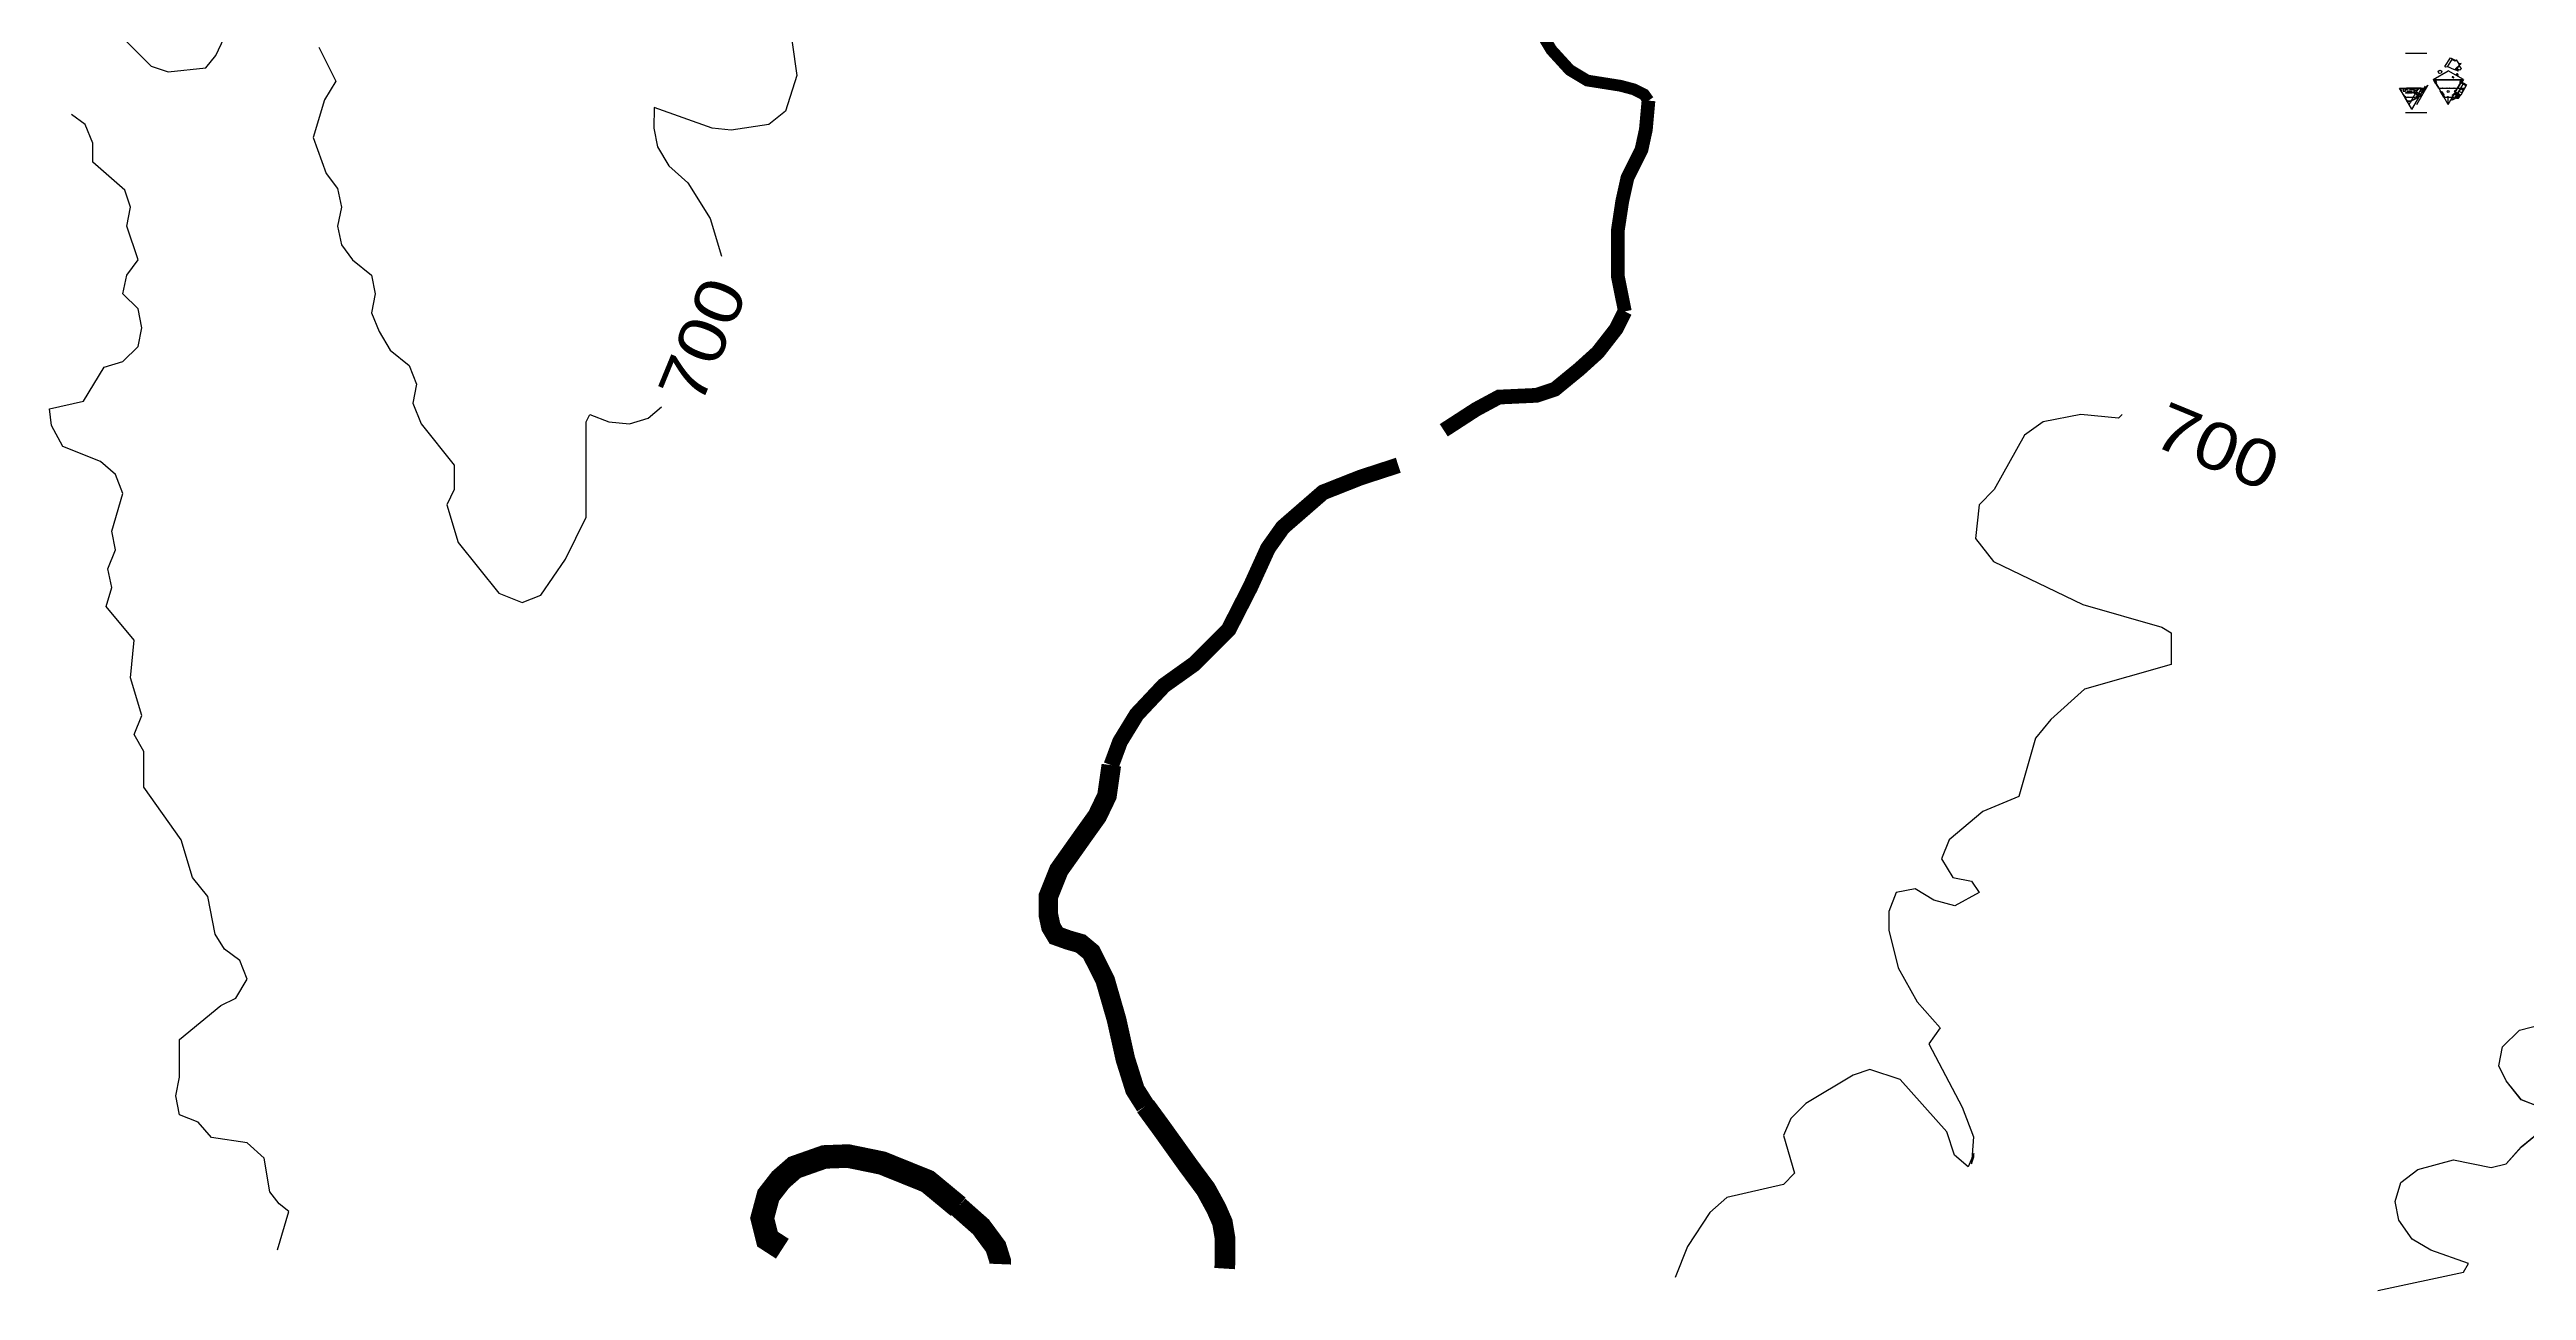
# Model space of a CAD drawing. Header units: inches. Extents: x -43639 to 75791, y -33466 to 47612.
# Drawn here: x -43639 to 19515, y -32632 to -997 of the extents above; entities that cross this region are included whole.
import ezdxf

# ---------------------------------------------------------------- set-up
doc = ezdxf.new("R2010")
doc.units = ezdxf.units.IN
doc.header["$LTSCALE"] = 8
doc.header["$MEASUREMENT"] = 0
doc.layers.get('0').update_dxf_attribs({"linetype": 'CONTINUOUS'})
for name, color, linetype in [('A-Elev', 7, 'CONTINUOUS'), ('A-fixtures', 140, 'CONTINUOUS'), ('A-millwork', 252, 'CONTINUOUS'), ('A-walls', 7, 'CONTINUOUS'), ('construction', 160, 'CONTINUOUS'), ('TOPO100', 14, 'CONTINUOUS'), ('TOPOCREEK', 5, 'CONTINUOUS'), ('TREE', 3, 'CONTINUOUS')]:
    doc.layers.add(name, color=color, linetype=linetype)
doc.styles.get("Standard").update_dxf_attribs({"font": 'txt', "height": 0.2})

# ---------------------------------------------------------------- blocks, each defined once
blk = doc.blocks.new('801')
at = {"layer": 'TOPO100', "linetype": 'Continuous'}
for points in [[(-24823, 23), (-24583, -1657), (-24871, -2569), (-25303, -2905), (-26263, -3049), (-26263, -3049), (-26743, -3001), (-28223, -2476), (-28231, -3001), (-28135, -3481), (-27847, -3961), (-27367, -4393), (-26791, -5305), (-26503, -6265)], [(-41863, -601), (-41047, -1417), (-40615, -1561), (-39655, -1465), (-39399, -1145), (-38695, 359)], [(-36775, -937), (-36343, -1801), (-36631, -2281), (-36919, -3241), (-36583, -4153), (-36295, -4537), (-36199, -5017), (-36295, -5497), (-36199, -5977), (-35911, -6361), (-35431, -6745), (-35335, -7225), (-35431, -7705), (-35239, -8185), (-34951, -8665), (-34471, -9049), (-34279, -9529), (-34375, -10009), (-34164, -10537), (-33319, -11593), (-33319, -12217), (-33511, -12601), (-33223, -13561), (-32184, -14860), (-32184, -14860), (-31591, -15097), (-31111, -14905), (-30487, -13993), (-29959, -12921), (-29959, -10489), (-29863, -10297), (-29383, -10489), (-28855, -10537), (-28375, -10393), (-28039, -10105)], [(-37827, -31594), (-37539, -30622), (-37784, -30425), (-38023, -30121), (-38167, -29257), (-38599, -28873), (-39511, -28729), (-39847, -28345), (-40327, -28153), (-40423, -27673), (-40327, -27193), (-40327, -26233), (-39271, -25369), (-38887, -25177), (-38887, -25177), (-38599, -24697), (-38791, -24217), (-39175, -23929), (-39415, -23545), (-39607, -22585), (-39991, -22105), (-40279, -21145), (-41239, -19801), (-41239, -18889), (-41479, -18457), (-41287, -17977), (-41575, -17017), (-41479, -16057), (-42199, -15193), (-42055, -14713), (-42151, -14233), (-41959, -13753), (-42055, -13273), (-41767, -12313), (-41959, -11833), (-42343, -11497), (-43303, -11113), (-43591, -10585), (-43639, -10153), (-42775, -9961), (-42247, -9097), (-41767, -8953), (-41383, -8569), (-41287, -8089), (-41383, -7609), (-41767, -7225), (-41671, -6745), (-41383, -6361), (-41671, -5497), (-41575, -5017), (-41719, -4585), (-42535, -3865), (-42535, -3385), (-42727, -2905), (-43078, -2651)]]:
    blk.add_lwpolyline(points, dxfattribs=at)
at = {"layer": 'TOPO100', "linetype": 'Continuous', "elevation": 9600}
for points in [[(15728, -32632), (17906, -32166), (18041, -31945), (17081, -31609), (16601, -31321), (16265, -30841), (16169, -30361), (16313, -29881), (16745, -29545), (17657, -29305), (18617, -29497), (19001, -29401), (19385, -28969), (20201, -28297)], [(19865, -27961), (19385, -27769), (19001, -27289), (18809, -26905), (18905, -26425), (19337, -25993), (20297, -25753)]]:
    blk.add_lwpolyline(points, dxfattribs=at)
blk = doc.blocks.new('DCDSTREE')
at = {"const_width": 0.05567}
blk.add_lwpolyline([(-0.050861, -0.01564, 1), (0.004809, -0.01564, 1)], format="xyb", close=True, dxfattribs=at)
for centre, radius, start, end in [((-0.697665, 0.031649), 0.27, 90, 270), ((-0.472665, 0.324149), 0.334487, 47.726311, 199.653824), ((-0.022665, 0.436649), 0.318198, 8.130102, 171.869898), ((0.472335, 0.301649), 0.3245, 303.690068, 146.309932), ((0.504478, -0.141923), 0.302211, 246.16126, 60.708638), ((-0.636783, -0.38394), 0.243328, 104.489763, 329.250033), ((-0.24204, -0.519601), 0.275855, 177.662694, 343.412661), ((0.213585, -0.485851), 0.302916, 201.801409, 31.328693)]:
    blk.add_arc(centre, radius, start, end)
blk = doc.blocks.new('PINETREE')
for p, q in [((0, 0), (-0.869831, 0.030011)), ((0, 0), (-0.869831, -0.086282)), ((0, 0), (-0.837788, -0.250404)), ((0, 0), (-0.81825, 0.248528)), ((-0.81825, 0.248528), (-0.81825, 0.248528)), ((0, 0), (-0.798712, 0.358256)), ((0, 0), (-0.798712, -0.359194)), ((0, 0), (-0.759636, -0.429532)), ((0, 0), (-0.746351, 0.451103)), ((-0.662929, 0.400682), (-0.688518, 0.497995)), ((0, 0), (-0.675232, 0.544887)), ((0, 0), (-0.675232, -0.530819)), ((0, 0), (-0.616618, -0.632106)), ((0, 0), (-0.584576, 0.654615)), ((0, 0), (-0.565038, -0.655553)), ((0, 0), (-0.486886, 0.724015)), ((0, 0), (-0.402482, 0.779348)), ((0, 0), (-0.343868, 0.794353)), ((0, 0), (-0.259464, -0.827178)), ((0, 0), (-0.194598, 0.864692)), ((0, 0), (-0.135984, -0.835619)), ((0, 0), (-0.116446, 0.880635)), ((0, 0), (-0.064085, -0.882511)), ((-0.057775, 0.436931), (-0.038294, 0.872194)), ((0, 0), (-0.018756, -0.87407)), ((0, 0), (0.026572, 0.880635)), ((0, 0), (0.124261, 0.880635)), ((0, 0), (0.234456, 0.841246)), ((0, 0), (0.377474, 0.786851)), ((0, 0), (0.461878, 0.747461)), ((0, 0), (0.54003, 0.685564)), ((0, 0), (0.669762, 0.584276)), ((0, 0), (0.741661, 0.497995)), ((0, 0), (0.884679, 0.0694)), ((0, 0), (0.877646, -0.040327)), ((0, 0), (0.865141, -0.094722)), ((0, 0), (0.826065, -0.289794)), ((0, 0), (0.793242, -0.414527)), ((0, 0), (0.728376, -0.507373)), ((0, 0), (0.118009, -0.897516)), ((0, 0), (0.032824, -0.859065)), ((0, 0), (0.403264, -0.780286)), ((0, 0), (0.514239, -0.718388)), ((0, 0), (0.637719, -0.663993)), ((0, 0), (0.286817, -0.835619)), ((0, 0), (0.696333, -0.617101)), ((0, 0), (0.916722, -0.211015)), ((0, 0), (0.228204, -0.843121)), ((0.36848, 0.321449), (0.592391, 0.685564)), ((-0.552229, -0.165054), (-0.831536, -0.328245)), ((-0.170074, -0.542198), (-0.187565, -0.835619)), ((0.535333, -0.372904), (0.676795, -0.53926))]:
    blk.add_line(p, q)

msp = doc.modelspace()

# ---------------------------------------------------------------- linework, layer by layer
at = {"layer": 'A-Elev', "color": 252}
msp.add_lwpolyline([(16400.41484, -1988.94448), (16370.41484, -1988.94448), (16370.41484, -2060.89337), (16430.41484, -2060.89337), (16430.41484, -1988.94448)], dxfattribs=at)
at = {"layer": 'A-fixtures'}
for p, q in [((16655.51971, -2105.40082, -8376.02467), (16671.10816, -2114.40082, -8376.02467)), ((16658.14498, -2101.14302, -8376.02467), (16673.48289, -2109.99836, -8376.02467))]:
    msp.add_line(p, q, dxfattribs=at)
at = {"layer": 'A-fixtures', "extrusion": (0, 0, -1)}
msp.add_ellipse((16663.31393, -2109.90082, -8376.02467), major_axis=(14, 24.24871), ratio=0.3214285714, start_param=4.7123889804, end_param=7.853981634, dxfattribs=at)
at = {"layer": 'A-millwork'}
for p, q in [((16598.53143, -2030.85146, 0.02946), (16598.53143, -1988.94448, -0.05564)), ((17413.47558, -2155.55629, 0.00274), (17365.47558, -2072.41785, 0.00274))]:
    msp.add_line(p, q, dxfattribs=at)
at = {"layer": 'A-walls', "color": 252}
for p, q in [((16431.31705, -1088.72689), (16974.78916, -1088.72689)), ((17132.84389, -1759.73236), (17520.54193, -1535.8948)), ((17132.84389, -1759.73236), (17183.80992, -1851.64902)), ((17286.83919, -1982.10094), (17152.05195, -1748.64259)), ((17158.45463, -1759.73236), (17880.52715, -1759.73236)), ((17176.16794, -1767.73236, -40037.30414), (17213.26778, -1834.64151, -40037.30414)), ((17176.16794, -1767.73236), (17862.05194, -1767.73236)), ((17183.80992, -1851.64902), (17197.53969, -1843.72213)), ((17189.88713, -1767.73236, -40037.30414), (17223.66009, -1828.64151, -40037.30414)), ((17278.83919, -1984.537), (17197.53969, -1843.72213)), ((17204.59453, -1839.64902), (17223.70024, -1828.61833)), ((17908.23996, -1759.73236), (17520.54193, -1535.8948)), ((17768.29509, -1980.65659), (17846.84439, -1845.62751)), ((17816.37816, -1822.84168), (17814.12816, -1826.73879)), ((17848.14018, -1846.37564), (17814.12816, -1826.73879)), ((17848.19554, -1767.73236), (17817.12816, -1821.54264)), ((17826.77046, -1828.84168), (17824.52046, -1832.73879)), ((17862.05194, -1767.73236), (17827.52046, -1827.54264)), ((17837.16277, -1834.84168), (17834.91277, -1838.73879)), ((17887.45535, -1747.73236), (17837.91277, -1833.54264)), ((17841.39443, -1980.65659), (17901.40399, -1877.12751)), ((17898.80591, -1875.62751), (17849.44246, -1847.12751)), ((17908.23996, -1759.73236), (17867.69738, -1829.95418)), ((17990.16908, -1900.66325), (17867.69738, -1829.95418)), ((17978.16908, -1921.44786), (17900.10495, -1876.37751)), ((17903.09951, -1871.17822), (17901.80171, -1870.42894)), ((16482.42422, -2330.54776, -8376), (16424.70164, -2230.56931, -8376)), ((16430.41484, -2099.83023), (16430.41484, -2104.83023)), ((16491.66183, -2330.54776, -8376), (16433.93924, -2230.56931, -8376)), ((16504.41484, -2074.35146, 0.02917), (16474.41484, -2074.35146, 0.02917)), ((16568.91675, -2313.35161, -8376.01713), (16481.73362, -2313.35161, -8376.01713)), ((16491.66183, -2330.54776, -8376.01713), (16484.77659, -2334.52295, -8376.01713)), ((16561.98854, -2325.35161, -8376.01713), (16488.66183, -2325.35161, -8376.01713)), ((16533.41484, -2071.85146, 0.02917), (16503.41484, -2071.85146, 0.02917)), ((16547.53143, -2033.35146, 0.02925), (16517.53143, -2033.35146, 0.02925)), ((16561.53143, -2074.35146, 0.02931), (16531.53143, -2074.35146, 0.02931)), ((16558.98854, -2330.54776, -8376), (16572.28543, -2307.51688, -8376)), ((16558.98854, -2330.54776, -8376.01713), (16565.87378, -2334.52295, -8376.01713)), ((16590.53143, -2071.85146, 0.02931), (16560.53143, -2071.85146, 0.02931)), ((16565.87378, -2334.52295, -8376), (16578.0559, -2313.4229, -8376)), ((16627.05278, -2275.89693, -8376.01439), (16572.28543, -2307.51688, -8376.01439)), ((16631.05278, -2282.82514, -8376.01439), (16578.0559, -2313.4229, -8376.01439)), ((16640.53143, -2037.94348, 0.02932), (16640.53143, -2037.94348, 0.02932)), ((16640.53143, -2067.94348, 0.02932), (16645.53143, -2067.94348, 0.02932)), ((16757.94021, -2158.75982, -8376.01439), (16685.90592, -2117.1708, -8376.01439)), ((16687.53143, -2033.0365, -8376.04798), (16729.92391, -2033.0365, -8376.04798)), ((16757.94021, -2158.75982, -8376.01439), (16693.24297, -2196.11279, -8376.01439)), ((16693.24297, -2196.11279, -8376.01439), (16693.61797, -2196.76231, -8376.01439)), ((16759.44021, -2158.75982, -8376.01439), (16693.61797, -2196.76231, -8376.01439)), ((16696.45672, -2194.26231, -8376.01439), (16714.45456, -2225.43549, -8376.01439)), ((16705.983, -2188.76231, -8376.01439), (16723.98084, -2219.93549, -8376.01439)), ((16996.95234, -1901.81795, -8376.01713), (16707.94021, -2402.40163, -8376.01713)), ((16708.17547, -2143.88454, -8376.01439), (16744.17547, -2123.09993, -8376.01439)), ((16715.50928, -2183.26231, -8376.01439), (16733.50712, -2214.43549, -8376.01439)), ((16725.03556, -2177.76231, -8376.01439), (16743.0334, -2208.93549, -8376.01439)), ((16734.56184, -2172.26231, -8376.01439), (16752.55968, -2203.43549, -8376.01439)), ((16760.96311, -2120.66793, -8376.01439), (16744.08811, -2149.89628, -8376.01439)), ((16744.08811, -2166.76231, -8376.01439), (16762.08596, -2197.93549, -8376.01439)), ((16770.48939, -2126.16793, -8376.01439), (16753.61439, -2155.39628, -8376.01439)), ((16753.61439, -2161.26231, -8376.01439), (16771.61224, -2192.43549, -8376.01439)), ((16770.77399, -2110.74378, -8376.01713), (16841.54057, -1988.65659, -8376.01713)), ((16871.96075, -2102.19135, -8376.01713), (16809.51779, -2066.13989, -8376.01713)), ((16809.60692, -2066.19135, -8376.01713), (16845.60692, -2003.83752, -8376.01713)), ((16913.37123, -2030.2126, 8376), (16841.3941, -1988.65659, 8376)), ((16913.5177, -2030.2126, -8376.01713), (16841.54057, -1988.65659, -8376.01713)), ((16907.96075, -2039.83752, -8376.01713), (16845.60692, -2003.83752, -8376.01713)), ((16871.96075, -2102.19135, -8376.01713), (16907.96075, -2039.83752, -8376.01713)), ((16937.44146, -1988.94448, 8376), (16913.37123, -2030.2126, 8376)), ((16978.4668, -1918.85813, -8376.01713), (16913.5177, -2030.2126, -8376.01713)), ((17520.54193, -2396.80479), (17520.54193, -2182.64169)), ((17520.54193, -2209.1518, 0.00471), (17520.54193, -2204.23706, 0.00471)), ((17610.54193, -2255.58414), (17591.48937, -2266.58414)), ((17591.48937, -2266.58414, 0.00274), (17603.21697, -2286.89693, 0.00274)), ((17601.01565, -2261.08414, 0.00274), (17612.74325, -2281.39693, 0.00274)), ((17622.26952, -2275.89693, 0.00274), (17603.21697, -2286.89693, 0.00274)), ((17610.54193, -2214.6518), (17610.54193, -2255.58414)), ((17610.54193, -2255.58414, 0.00274), (17622.26952, -2275.89693, 0.00274)), ((17647.44206, -2167.00733, 0.00274), (17671.81999, -2124.78351, 0.00274)), ((17672.0945, -2125.80803, 0.00274), (17648.09157, -2167.38233, 0.00274)), ((17749.3094, -2169.52205, 0.00274), (17671.81999, -2124.78351, 0.00274)), ((17756.49515, -2174.53677, 0.00274), (17672.0945, -2125.80803, 0.00274)), ((17699.77218, -2086.36889, 0.00274), (17676.15011, -2127.28351, 0.00274)), ((17708.54846, -2093.16793, 0.00274), (17685.67639, -2132.78351, 0.00274)), ((17753.15696, -2158.75982, 0.00274), (17688.45972, -2196.11279, 0.00274)), ((17688.45972, -2196.11279, 0.00274), (17688.83472, -2196.76231, 0.00274)), ((17754.65696, -2158.75982, 0.00274), (17688.83472, -2196.76231, 0.00274)), ((17691.67346, -2194.26231, 0.00274), (17708.92346, -2224.14018, 0.00274)), ((17718.07474, -2098.66793, 0.00274), (17695.20267, -2138.28351, 0.00274)), ((17770.03627, -2128.66793, 0.00026), (17699.02218, -2087.66793, 0.00274)), ((17701.19974, -2188.76231, 0.00274), (17718.44974, -2218.64018, 0.00274)), ((17727.60102, -2104.16793, 0.00274), (17704.72895, -2143.78351, 0.00274)), ((17710.72602, -2183.26231, 0.00274), (17727.97602, -2213.14018, 0.00274)), ((17737.1273, -2109.66793, 0.00274), (17714.25523, -2149.28351, 0.00274)), ((17720.2523, -2177.76231, 0.00274), (17737.5023, -2207.64018, 0.00274)), ((17746.65358, -2115.16793, 0.00274), (17723.78151, -2154.78351, 0.00274)), ((17729.77858, -2172.26231, 0.00274), (17747.02858, -2202.14018, 0.00274)), ((17756.17986, -2120.66793, 0.00274), (17733.30779, -2160.28351, 0.00274)), ((17739.30486, -2166.76231, 0.00274), (17757.3027, -2197.93549, 0.00274)), ((17765.70614, -2126.16793, 0.00274), (17748.83114, -2155.39628, 0.00274)), ((17748.83114, -2161.26231, 0.00274), (17766.82898, -2192.43549, 0.00274)), ((17762.24467, -1980.65659), (17768.29509, -1980.65659)), ((17763.9848, -2114.20445), (17841.39443, -1980.65659)), ((17768.29509, -1980.65659), (17770.02714, -1980.65659)), ((17770.78627, -2127.36889, 0.00274), (17770.03627, -2128.66793, 0.00274)), ((17771.75919, -1980.65659), (17830.02995, -1980.65659)), ((17865.00007, -2101.03665, 0.00262), (17802.55711, -2064.98519, 0.00262)), ((17802.64624, -2065.03665, 0.00262), (17838.64624, -2002.68282, 0.00262)), ((17830.02995, -1980.65659), (17899.31198, -1980.65659)), ((17906.55702, -2029.0579, 0.00262), (17836.71283, -1988.73334, 0.00262)), ((17901.00007, -2038.68282, 0.00262), (17838.64624, -2002.68282, 0.00262)), ((17990.16908, -1900.66325, 0.00262), (17841.15696, -2158.75982, 0.00262)), ((17865.00007, -2101.03665, 0.00262), (17901.00007, -2038.68282, 0.00262)), ((17971.50612, -1917.70343, 0.00262), (17906.55702, -2029.0579, 0.00262)), ((16431.31705, -2598.45062), (16974.78916, -2598.45062))]:
    msp.add_line(p, q, dxfattribs=at)
at = {"layer": 'A-walls', "color": 1}
for p, q in [((17756.39732, -1980.65659, -15623.89799), (17838.16257, -1840.61506, -39478.11913)), ((17765.81706, -1980.65659, -16608.00381), (17845.21741, -1844.68818, -39478.11913)), ((17899.31198, -1980.65659), (17937.41397, -1980.65659)), ((17899.31198, -1988.65659), (17932.79517, -1988.65659))]:
    msp.add_line(p, q, dxfattribs=at)
at = {"layer": 'A-walls', "color": 253}
for p, q in [((17768.15075, -1983.90659), (17850.4026, -1842.4857)), ((17769.44979, -1984.65659), (17851.70162, -1843.23573)), ((17811.182, -1819.84168), (17811.932, -1818.54264)), ((17811.182, -1819.84168), (17850.4026, -1842.4857)), ((17811.932, -1818.54264), (17851.14342, -1841.18136)), ((17837.94329, -1980.65659), (17901.80171, -1870.42894)), ((17839.67579, -1980.65659), (17903.09951, -1871.17822)), ((16441.08824, -2209.1518, -8376.00764), (16486.82518, -2209.1518, -8376.00757)), ((16441.08824, -2212.1518, -8376.00764), (16486.82518, -2212.1518, -8376.00757)), ((16498.32518, -2209.1518, -8376.01245), (16552.32518, -2209.1518, -8376.01238)), ((16498.32518, -2212.1518, -8376.01245), (16552.32518, -2212.1518, -8376.01238)), ((16563.82518, -2209.1518, -8376.01719), (16612.32518, -2209.1518, -8376.01713)), ((16563.82518, -2212.1518, -8376.01719), (16612.32518, -2212.1518, -8376.01713)), ((16706.99223, -2072.75534, -16752.00065), (16755.38045, -1988.94448, -16752.00065)), ((16713.25537, -2072.90727, -8376), (16729.00537, -2045.62746, -8376)), ((16714.21342, -2076.35647, -8376), (16764.68076, -1988.94448, -8376)), ((16727.90729, -2041.52939, -8376), (16743.65729, -2014.24959, -8376)), ((16768.21784, -2109.26799, -8376.01713), (16838.09189, -1988.65659, -8376.01713)), ((16769.51664, -2110.01785, -8376.01713), (16839.82443, -1988.65659, -8376.01713)), ((16829.94021, -2158.75982, -8376.01448), (16773.19408, -2191.52222, -8376.01439)), ((16832.94021, -2158.75982, -8376.01449), (16775.24312, -2192.07125, -8376.01439)), ((16834.14117, -2163.83995, -8376.01722), (16776.44408, -2197.15138, -8376.01712)), ((16845.94021, -2158.75982, -8376.0145), (16777.19408, -2198.45042, -8376.01439)), ((16837.94021, -2161.64657, -8376.01449), (16777.74312, -2196.40138, -8376.01439)), ((16829.94021, -2158.75982, -8376.00652), (16780.68315, -2130.32124, -8376.00892)), ((16832.94021, -2158.75982, -8376.01469), (16782.73219, -2129.7722, -8376.01713)), ((16845.94021, -2158.75982, -8376.01452), (16784.68315, -2123.39304, -8376.01713)), ((16837.94021, -2155.87307, -8376.01489), (16785.23219, -2125.44208, -8376.01713)), ((17436.30498, -2209.1518, 0.00948), (17482.04193, -2209.1518, 0.00955)), ((17436.30498, -2212.1518, 0.00948), (17482.04193, -2212.1518, 0.00955)), ((17493.54193, -2209.1518, 0.00467), (17547.54193, -2209.1518, 0.00474)), ((17493.54193, -2212.1518, 0.00467), (17547.54193, -2212.1518, 0.00474)), ((17559.04193, -2209.1518, -0.00007), (17607.54193, -2209.1518, 0)), ((17559.04193, -2212.1518, -0.00007), (17607.54193, -2212.1518, 0)), ((17761.42944, -2112.72912), (17837.94329, -1980.65659)), ((17762.72826, -2113.47899), (17839.67579, -1980.65659)), ((17768.15075, -1983.90659), (17769.44979, -1984.65659)), ((17825.15696, -2158.75982, 0.00264), (17768.41082, -2191.52222, 0.00274)), ((17828.15696, -2158.75982, 0.00264), (17770.45986, -2192.07125, 0.00273)), ((17829.35792, -2163.83995, -0.00009), (17771.66082, -2197.15138, 0)), ((17841.15696, -2158.75982, 0.00262), (17772.41082, -2198.45042, 0.00274)), ((17833.15696, -2161.64657, 0.00264), (17772.95986, -2196.40138, 0.00273)), ((17825.15696, -2158.75982, 0.0106), (17775.89989, -2130.32124, 0.00821)), ((17828.15696, -2158.75982, 0.00244), (17777.94893, -2129.7722, 0)), ((17841.15696, -2158.75982, 0.0026), (17779.89989, -2123.39304)), ((17833.15696, -2155.87307, 0.00224), (17780.44893, -2125.44208, 0))]:
    msp.add_line(p, q, dxfattribs=at)
at = {"layer": 'A-walls'}
for p, q in [((16280.7446, -1981.12919, -8376), (16951.0155, -1981.12919, -8376)), ((16328.71717, -2064.2201, -8376), (16280.7446, -1981.12919, -8376)), ((16294.66322, -1988.94448, -8376), (16466.41484, -1988.94448, -16752.03053)), ((16335.77201, -2060.14699, -8376), (16294.66322, -1988.94448, -8376)), ((16424.70164, -2230.56931, -8376), (16376.6742, -2147.38335, -8376)), ((16376.73865, -2147.34614, -8376.00892), (16383.66685, -2143.34614, -8376.00892)), ((16420.13046, -2206.6518, -8376), (16383.6024, -2143.38335, -8376)), ((16438.08824, -2214.6518, -8376.00764), (16415.37145, -2214.6518, -8376.00764)), ((16438.08824, -2206.6518, -8376.00764), (16419.93296, -2206.6518, -8376.00764)), ((16438.08824, -2206.6518, -8376.00764), (16438.08824, -2214.6518, -8376.00764)), ((16438.08824, -2209.1518, -8376.00764), (16441.08824, -2209.1518, -8376.00764)), ((16438.08824, -2212.1518, -8376.00764), (16441.08824, -2212.1518, -8376.00764)), ((16441.08824, -2212.1518, -8376.01245), (16441.08824, -2209.1518, -8376.01245)), ((16441.08824, -2210.6518, -8376.00764), (16486.82518, -2210.6518, -8376.00758)), ((16828.0677, -1981.12919, -8376), (16457.3581, -1981.12919, -8376)), ((16466.41484, -2035.85146, -8376.00135), (16466.41484, -1988.94448, -8376)), ((16471.41484, -2030.85146, -8376.00121), (16471.41484, -1988.94448, -8376)), ((16486.82518, -2209.1518, -8376.00764), (16486.82518, -2212.1518, -8376.00764)), ((16486.82518, -2209.1518, -8376.00757), (16489.82518, -2209.1518, -8376.00764)), ((16486.82518, -2212.1518, -8376.00757), (16489.82518, -2212.1518, -8376.00757)), ((16492.57518, -2207.9018, -8376.00764), (16489.82518, -2207.9018, -8376.00764)), ((16489.82518, -2207.9018, -8376.00764), (16489.82518, -2213.4018, -8376.00764)), ((16495.32518, -2213.4018, -8376.00764), (16489.82518, -2213.4018, -8376.00764)), ((16495.32518, -2207.9018, -8376.00764), (16492.57518, -2207.9018, -8376.00764)), ((16495.32518, -2207.9018, -8376.00764), (16495.32518, -2213.4018, -8376.00764)), ((16495.32518, -2209.1518, -8376.00764), (16498.32518, -2209.1518, -8376.00764)), ((16495.32518, -2212.1518, -8376.00764), (16498.32518, -2212.1518, -8376.00764)), ((16498.32518, -2212.1518, -8376.01245), (16498.32518, -2209.1518, -8376.01245)), ((16498.32518, -2210.6518, -8376.01245), (16552.32518, -2210.6518, -8376.01238)), ((16502.53143, -2035.85146, 0.02917), (16502.53143, -2030.85146, 0.02932)), ((16532.53143, -2035.85146, 0.02917), (16532.53143, -2030.85146, 0.02932)), ((16552.32518, -2209.1518, -8376.01232), (16555.32518, -2209.1518, -8376.01238)), ((16552.32518, -2209.1518, -8376.01238), (16552.32518, -2212.1518, -8376.01238)), ((16552.32518, -2212.1518, -8376.01232), (16555.32518, -2212.1518, -8376.01232)), ((16558.07518, -2207.9018, -8376.01238), (16555.32518, -2207.9018, -8376.01238)), ((16555.32518, -2207.9018, -8376.01238), (16555.32518, -2213.4018, -8376.01238)), ((16560.82518, -2213.4018, -8376.01238), (16555.32518, -2213.4018, -8376.01238)), ((16560.82518, -2207.9018, -8376.01238), (16558.07518, -2207.9018, -8376.01238)), ((16560.82518, -2207.9018, -8376.01238), (16560.82518, -2213.4018, -8376.01238)), ((16560.82518, -2209.1518, -8376.01238), (16563.82518, -2209.1518, -8376.01238)), ((16560.82518, -2212.1518, -8376.01238), (16563.82518, -2212.1518, -8376.01238)), ((16562.53143, -2030.85146, 0.02932), (16562.53143, -1988.94448, -0.02387)), ((16563.82518, -2212.1518, -8376.01719), (16563.82518, -2209.1518, -8376.01719)), ((16563.82518, -2210.6518, -8376.01719), (16612.32518, -2210.6518, -8376.01713)), ((16570.53143, -2030.85146, 0.02932), (16570.53143, -1988.94448, -0.02387)), ((16598.53143, -2035.85146, 0.02932), (16598.53143, -2030.85146, 0.02946)), ((16612.32518, -2209.1518, -8376.01719), (16612.32518, -2212.1518, -8376.01719)), ((16612.32518, -2209.1518, -8376.01713), (16615.32518, -2209.1518, -8376.01719)), ((16612.32518, -2212.1518, -8376.01713), (16615.32518, -2212.1518, -8376.01713)), ((16615.32518, -2206.6518, -8376.01165), (16615.32518, -2214.6518, -8376.01165)), ((16615.32518, -2206.6518, -8376.01165), (16635.11007, -2206.6518, -8376.01165)), ((16615.32518, -2214.6518, -8376.01713), (16630.45923, -2214.6518, -8376.01713)), ((16627.05278, -2275.89693, -8376.01439), (16773.19408, -2191.52222, -8376.01439)), ((16631.05278, -2282.82514, -8376.01439), (16627.05278, -2275.89693, -8376.01439)), ((16637.64356, -2227.09541, -8376.01986), (16630.45923, -2214.6518, -8376.01713)), ((16637.64356, -2227.09541, -8376.01986), (16630.45923, -2214.6518, -8376.01713)), ((16631.05278, -2282.82514, -8376.01713), (16777.19408, -2198.45042, -8376.01713)), ((16645.78016, -2225.24751, -8376.01713), (16635.11007, -2206.76637, -8376.01713)), ((16637.53143, -2035.85146, 0.02932), (16637.53143, -1988.94448, 0.02841)), ((16637.64356, -2227.09541, -8376.01713), (16644.54617, -2223.11019, -8376.01713)), ((16641.45003, -2227.74751, -8376.01968), (16640.20003, -2225.58245, -8376.01986)), ((16640.53143, -2037.94348, 0.02932), (16640.53143, -2035.85146, 0.02932)), ((16640.53143, -2037.94348, 0.02932), (16645.53143, -2037.94348, 0.02932)), ((16641.45003, -2227.74751, -8376.01713), (16645.78016, -2225.24751, -8376.01713)), ((16645.53143, -2037.94348, -8376.03343), (16645.53143, -1988.94448, -8376.03432)), ((16645.53143, -1988.94448, -0.00835), (16758.2672, -1988.94448, -0.00394)), ((16657.53143, -2012.0365, -8376.04525), (16645.53143, -2012.0365, -8376.03432)), ((16645.53143, -2033.0365, -8376.04798), (16687.53143, -2033.0365, -8376.04798)), ((16645.53143, -2035.0365, -8376.04798), (16687.53143, -2035.0365, -8376.04798)), ((16657.45003, -2255.46032, -8376.01713), (16661.78016, -2252.96032, -8376.01713)), ((16658.70003, -2257.62539, -8376.01713), (16657.45003, -2255.46032, -8376.01731)), ((16663.03016, -2255.12539, -8376.01713), (16661.78016, -2252.96032, -8376.01713)), ((16679.59134, -2121.60798, -8376.01713), (16707.84134, -2072.67754, -8376.01713)), ((16681.42146, -2128.43811, -8376.01712), (16705.42146, -2086.86889, -8376.01712)), ((16687.53143, -2033.0365, -8376.04798), (16687.53143, -2035.0365, -8376.04798)), ((16780.68315, -2130.32124, -8376.00892), (16705.42146, -2086.86889, -8376.00892)), ((16714.76954, -2076.67754, -8376.01713), (16707.84134, -2072.67754, -8376.01713)), ((16710.65729, -2071.40727, -8376), (16709.40325, -2073.57932, -8376)), ((16727.90729, -2041.52939, -8376), (16710.65729, -2071.40727, -8376)), ((16711.30681, -2071.78227, -8376), (16727.05681, -2044.50246, -8376)), ((16711.95633, -2072.15727, -8376), (16727.70633, -2044.87746, -8376)), ((16712.01954, -2081.44068, -8376.01713), (16714.76954, -2076.67754, -8376.01713)), ((16784.68315, -2123.39304, -8376.01713), (16712.01954, -2081.44068, -8376.01713)), ((16713.25537, -2073.274, -8376), (16712.16013, -2075.171, -8376)), ((16730.50537, -2043.02939, -8376), (16729.00537, -2045.62746, -8376)), ((16729.20633, -2042.27939, -8376), (16744.95633, -2014.99959, -8376)), ((16729.85585, -2042.65439, -8376), (16745.60585, -2015.37459, -8376)), ((16730.50537, -2043.02939, -8376), (16746.25537, -2015.74959, -8376)), ((16758.2672, -1988.94448, -8376), (16743.65729, -2014.24959, -8376)), ((16761.7313, -1988.94448, -8376), (16746.25537, -2015.74959, -8376)), ((16746.45633, -2012.40151, -8376), (16758.16798, -1992.11634, -8376)), ((16761.7313, -1988.94448, -8376.00381), (16937.44146, -1988.94448, -8375.99694)), ((16773.94408, -2192.82125, -8376.01439), (16775.24312, -2192.07125, -8376.01439)), ((16777.74312, -2196.40138, -8376.01439), (16775.24312, -2192.07125, -8376.01439)), ((16776.44408, -2197.15138, -8376.01439), (16777.74312, -2196.40138, -8376.01439)), ((16835.44021, -2160.2032, -8376.01449), (16776.49312, -2194.23632, -8376.01439)), ((16781.43315, -2129.0222, -8376.01713), (16782.73219, -2129.7722, -8376.01713)), ((16785.23219, -2125.44208, -8376.01713), (16782.73219, -2129.7722, -8376.01713)), ((16783.93315, -2124.69208, -8376.01713), (16785.23219, -2125.44208, -8376.01713)), ((16835.44021, -2157.31644, -8376.01479), (16783.98219, -2127.60714, -8376.01713)), ((17278.83919, -1988.65659), (17278.83919, -1980.65659)), ((17286.83919, -1980.65659), (17278.83919, -1980.65659)), ((17286.83919, -1988.65659), (17278.83919, -1988.65659)), ((17286.83919, -1988.65659), (17286.83919, -1980.65659)), ((17314.54193, -1981.12919, -8376), (17366.54193, -1981.12919, -8376)), ((17410.58819, -2214.6518), (17315.1774, -2049.39545)), ((17342.36058, -2079.9898, 8376.00821), (17322.23224, -2045.32234)), ((17342.36058, -2079.9898, 8376.00821), (17362.97558, -2068.08772, 8376.00821)), ((17392.69097, -2167.55629, 0.00274), (17344.69097, -2084.41785, 0.00274)), ((17365.47558, -2072.41785, 8376.00274), (17362.97558, -2068.08772, 8376.00274)), ((17365.47558, -2072.41785, 8376.00274), (17362.97558, -2068.08772, 8376.00274)), ((17365.47558, -2072.41785, 8376.00274), (17362.97558, -2068.08772, 8376.00274)), ((17366.54193, -1988.65659), (17366.54193, -1980.65659)), ((17374.54193, -1980.65659), (17366.54193, -1980.65659)), ((17374.54193, -1988.65659), (17366.54193, -1988.65659)), ((17374.54193, -1988.65659), (17374.54193, -1980.65659)), ((17374.54193, -1981.12919, -8376), (17486.54193, -1981.12919, -8376)), ((17392.69097, -2167.55629, 8376.00821), (17413.47558, -2155.55629, 8376.00821)), ((17395.19097, -2171.88641, 8376.00274), (17415.97558, -2159.88641, 8376.00274)), ((17395.19097, -2171.88641, 8376.00274), (17415.14971, -2206.6518, 0.00547)), ((17433.30498, -2214.6518, 0.00948), (17410.58819, -2214.6518, 0.00948)), ((17415.97558, -2159.88641, 8376.00274), (17413.47558, -2155.55629, 8376.00274)), ((17415.97558, -2159.88641, 8376.00274), (17413.47558, -2155.55629, 8376.00274)), ((17433.30498, -2206.6518, 0.00948), (17415.14971, -2206.6518, 0.00948)), ((17433.30498, -2206.6518, 0.00948), (17433.30498, -2214.6518, 0.00948)), ((17433.30498, -2209.1518, 0.00948), (17436.30498, -2209.1518, 0.00948)), ((17433.30498, -2212.1518, 0.00948), (17436.30498, -2212.1518, 0.00948)), ((17436.30498, -2212.1518, 0.00467), (17436.30498, -2209.1518, 0.00467)), ((17436.30498, -2210.6518, 0.00948), (17482.04193, -2210.6518, 0.00955)), ((17482.04193, -2209.1518, 0.00955), (17485.04193, -2209.1518, 0.00948)), ((17482.04193, -2209.1518, 0.00948), (17482.04193, -2212.1518, 0.00948)), ((17482.04193, -2212.1518, 0.00955), (17485.04193, -2212.1518, 0.00955)), ((17485.04193, -2207.9018, 0.00948), (17485.04193, -2213.4018, 0.00948)), ((17487.79193, -2207.9018, 0.00948), (17485.04193, -2207.9018, 0.00948)), ((17490.54193, -2213.4018, 0.00948), (17485.04193, -2213.4018, 0.00948)), ((17486.54193, -1988.65659, -8376), (17486.54193, -1980.65659, -8376)), ((17494.54193, -1980.65659, -8376), (17486.54193, -1980.65659, -8376)), ((17494.54193, -1988.65659, -8376), (17486.54193, -1988.65659, -8376)), ((17490.54193, -2207.9018, 0.00948), (17487.79193, -2207.9018, 0.00948)), ((17490.54193, -2207.9018, 0.00948), (17490.54193, -2213.4018, 0.00948)), ((17490.54193, -2209.1518, 0.00948), (17493.54193, -2209.1518, 0.00948)), ((17490.54193, -2212.1518, 0.00948), (17493.54193, -2212.1518, 0.00948)), ((17493.54193, -2212.1518, 0.00467), (17493.54193, -2209.1518, 0.00467)), ((17493.54193, -2210.6518, 0.00467), (17547.54193, -2210.6518, 0.00474)), ((17494.54193, -1988.65659, -8376), (17494.54193, -1980.65659, -8376)), ((17494.54193, -1981.12919, -8376), (17546.54193, -1981.12919, -8376)), ((17546.54193, -1988.65659, -8376), (17546.54193, -1980.65659, -8376)), ((17554.54193, -1980.65659, -8376), (17546.54193, -1980.65659, -8376)), ((17554.54193, -1988.65659, -8376), (17546.54193, -1988.65659, -8376)), ((17547.54193, -2209.1518, 0.00474), (17547.54193, -2212.1518, 0.00474)), ((17547.54193, -2209.1518, 0.00481), (17550.54193, -2209.1518, 0.00474)), ((17547.54193, -2212.1518, 0.00481), (17550.54193, -2212.1518, 0.00481)), ((17550.54193, -2207.9018, 0.00474), (17550.54193, -2213.4018, 0.00474)), ((17553.29193, -2207.9018, 0.00474), (17550.54193, -2207.9018, 0.00474)), ((17556.04193, -2213.4018, 0.00474), (17550.54193, -2213.4018, 0.00474)), ((17556.04193, -2207.9018, 0.00474), (17553.29193, -2207.9018, 0.00474)), ((17554.54193, -1988.65659, -8376), (17554.54193, -1980.65659, -8376)), ((17554.54193, -1981.12919, -8376), (17666.54193, -1981.12919, -8376)), ((17556.04193, -2207.9018, 0.00474), (17556.04193, -2213.4018, 0.00474)), ((17556.04193, -2209.1518, 0.00474), (17559.04193, -2209.1518, 0.00474)), ((17556.04193, -2212.1518, 0.00474), (17559.04193, -2212.1518, 0.00474)), ((17559.04193, -2212.1518, -0.00007), (17559.04193, -2209.1518, -0.00007)), ((17559.04193, -2210.6518, -0.00007), (17607.54193, -2210.6518)), ((17607.54193, -2209.1518, 0), (17610.54193, -2209.1518, -0.00007)), ((17607.54193, -2209.1518, -0.00007), (17607.54193, -2212.1518, -0.00007)), ((17607.54193, -2212.1518, 0), (17610.54193, -2212.1518, 0)), ((17610.54193, -2206.6518, 0.00547), (17630.32681, -2206.6518, 0.00547)), ((17610.54193, -2206.6518, 0.00547), (17610.54193, -2214.6518, 0.00547)), ((17610.54193, -2214.6518), (17625.67598, -2214.6518)), ((17622.26952, -2275.89693, 0.00274), (17768.41082, -2191.52222, 0.00274)), ((17626.26952, -2282.82514, 0.00274), (17622.26952, -2275.89693, 0.00274)), ((17625.10827, -2159.88641, 8376.00274), (17627.60827, -2155.55629, 8376.00274)), ((17625.10827, -2159.88641, 8376.00274), (17627.60827, -2155.55629, 8376.00274)), ((17632.8603, -2227.09541, -0.00274), (17625.67598, -2214.6518)), ((17645.89288, -2171.88641, 8376.00274), (17625.93415, -2206.6518, 0.00547)), ((17626.26952, -2282.82514), (17772.41082, -2198.45042)), ((17640.9969, -2225.24751), (17630.32681, -2206.76637)), ((17630.49567, -2214.6518), (17655.36292, -2171.58044)), ((17632.8603, -2227.09541), (17639.76292, -2223.11019)), ((17636.66677, -2227.74751, -0.00255), (17635.41677, -2225.58245, -0.00274)), ((17636.66677, -2227.74751), (17640.9969, -2225.24751)), ((17652.66677, -2255.46032), (17656.9969, -2252.96032)), ((17653.91677, -2257.62539), (17652.66677, -2255.46032, -0.00018)), ((17658.2469, -2255.12539), (17656.9969, -2252.96032)), ((17674.54193, -1980.65659, -8376), (17666.54193, -1980.65659, -8376)), ((17666.54193, -1988.65659, -8376), (17666.54193, -1980.65659, -8376)), ((17674.54193, -1988.65659, -8376), (17666.54193, -1988.65659, -8376)), ((17669.89431, -2069.11889, 0.00821), (17672.39431, -2064.78876, 0.00821)), ((17775.89989, -2130.32124, 0.00821), (17669.89431, -2069.11889, 0.00821)), ((17700.10712, -2080.78876, 0.00821), (17672.39431, -2064.78876, 0.00821)), ((17674.54193, -1988.65659, -8376), (17674.54193, -1980.65659, -8376)), ((17674.54193, -1981.12919, -8376), (17726.54193, -1981.12919, -8376)), ((17706.52218, -2074.67754), (17676.64431, -2057.42754)), ((17700.10712, -2080.78876), (17704.35712, -2073.42754)), ((17703.60712, -2074.72658), (17709.23628, -2077.97658)), ((17708.68725, -2075.92754), (17704.35712, -2073.42754)), ((17707.23628, -2081.44068), (17709.23628, -2077.97658)), ((17779.89989, -2123.39304), (17707.23628, -2081.44068)), ((17707.93725, -2077.22658), (17708.68725, -2075.92754)), ((17717.60712, -2050.47787), (17730.47861, -2028.1838)), ((17723.93725, -2049.51377, -0.00274), (17719.60712, -2047.01377, -0.00274)), ((17721.93725, -2052.97787), (17736.25211, -2028.1838)), ((17737.65065, -2015.76145), (17739.15065, -2013.16337)), ((17743.48078, -2015.66337), (17739.15065, -2013.16337)), ((17741.98078, -2018.26145), (17743.48078, -2015.66337)), ((17754.24467, -1988.65659), (17754.24467, -1980.65659)), ((17754.24467, -1980.65659), (17762.24467, -1980.65659)), ((17754.24467, -1988.65659), (17762.24467, -1988.65659)), ((17762.24467, -1988.65659), (17762.24467, -1980.65659)), ((17769.16082, -2192.82125, 0.00273), (17770.45986, -2192.07125, 0.00273)), ((17772.95986, -2196.40138, 0.00273), (17770.45986, -2192.07125, 0.00273)), ((17771.66082, -2197.15138, 0.00273), (17772.95986, -2196.40138, 0.00273)), ((17830.65696, -2160.2032, 0.00264), (17771.70986, -2194.23632, 0.00273)), ((17776.64989, -2129.0222, 0), (17777.94893, -2129.7722, 0)), ((17780.44893, -2125.44208, 0), (17777.94893, -2129.7722, 0)), ((17779.14989, -2124.69208, 0), (17780.44893, -2125.44208, 0)), ((17830.65696, -2157.31644, 0.00233), (17779.19893, -2127.60714, 0))]:
    msp.add_line(p, q, dxfattribs=at)
at = {"layer": 'A-walls', "color": 5}
for p, q in [((16594.60722, -2524.70557, -8376.00892), (16287.11469, -1992.11289, -8376.00892)), ((16596.88797, -2520.75518, -8376.01713), (16290.53583, -1990.1377, -8376.01713)), ((16314.41484, -1997.15557, -8376), (16314.41484, -1978.40709, -8376)), ((16374.41484, -1997.15557, -8376), (16374.41484, -1978.40709, -8376)), ((16494.41484, -1997.15557, -8376), (16494.41484, -1978.40709, -8376)), ((16525.32518, -2396.80479, -8376.01713), (16763.27906, -1984.65659, -8376.01713)), ((16525.32518, -2396.80479, -8376.01713), (16763.27906, -1984.65659, -8376.01713)), ((16554.41484, -1997.15557, -8376), (16554.41484, -1978.40709, -8376)), ((16594.60722, -2524.70557, -8376.01713), (16939.8535, -1926.72146, -8376.01713)), ((17278.83919, -1984.65659), (17863.46701, -1984.65659)), ((17520.54193, -2396.80479), (17285.75257, -1990.1377)), ((17370.54193, -1997.15557), (17370.54193, -1978.40709)), ((17490.54193, -1997.15557, -8376), (17490.54193, -1978.40709, -8376)), ((17520.54193, -2396.80479), (17758.49581, -1984.65659)), ((17550.54193, -1997.15557, -8376), (17550.54193, -1978.40709, -8376)), ((17670.54193, -1997.15557, -8376), (17670.54193, -1978.40709, -8376))]:
    msp.add_line(p, q, dxfattribs=at)
at = {"layer": 'A-walls', "color": 7}
for p, q in [((16328.71717, -2064.2201, -8376.02223), (16335.77201, -2060.14699, -8376.02401)), ((16466.41484, -2099.83023, 0.02917), (16430.41484, -2099.83023, 0.02926)), ((16598.53143, -2104.83023, 0.02932), (16430.41484, -2104.83023, 0.02932)), ((16502.53143, -2035.85146, 0.02917), (16466.41484, -2035.85146, 0.02917)), ((16474.41484, -2071.85146, 0.02918), (16466.41484, -2071.85146, 0.02917)), ((16466.41484, -2071.85146, 0.02917), (16466.41484, -2099.83023, 0.02917)), ((16471.41484, -2104.83023, 0.02917), (16466.41484, -2104.83023, 0.02917)), ((16562.53143, -1988.94448, -0.02387), (16471.41484, -1988.94448, -8376.0544)), ((16502.53143, -2030.85146, 0.02932), (16471.41484, -2030.85146, -8376.00121)), ((16474.41484, -2076.85146, 0.02918), (16471.41484, -2076.85146, 0.02917)), ((16471.41484, -2076.85146, 0.02917), (16471.41484, -2099.83023, 0.02917)), ((16593.53143, -2099.83023, 0.02932), (16471.41484, -2099.83023, 0.02917)), ((16474.41484, -2071.85146, 0.02917), (16474.41484, -2076.85146, 0.02917)), ((16562.53143, -2030.85146, 0.02932), (16532.53143, -2030.85146, 0.02932)), ((16598.53143, -2035.85146, 0.02932), (16532.53143, -2035.85146, 0.02932)), ((16637.53143, -1988.94448, 0.02841), (16570.53143, -1988.94448, 0.02841)), ((16598.53143, -2030.85146, 0.02932), (16570.53143, -2030.85146, 0.02932)), ((16590.53143, -2071.85146, 0.02932), (16590.53143, -2076.85146, 0.02932)), ((16598.53143, -2071.85146, 0.02932), (16590.53143, -2071.85146, 0.02931)), ((16593.53143, -2076.85146, 0.02932), (16590.53143, -2076.85146, 0.02932)), ((16593.53143, -2076.85146, 0.02932), (16593.53143, -2099.83023, 0.02932)), ((16598.53143, -2071.85146, 0.02932), (16598.53143, -2104.83023, 0.02932)), ((16640.53143, -2035.85146, 0.02932), (16637.53143, -2035.85146, 0.02932)), ((16640.53143, -2104.83023, -8376.03318), (16640.53143, -2067.94348, -8376.03318)), ((16708.17547, -2143.88454, -8376.01614), (16640.53143, -2104.83023, -8376.03318)), ((16643.03143, -2037.94348, 0.02932), (16673.03143, -2037.94348, 0.02932)), ((16645.53143, -2101.94348, -8376.03318), (16645.53143, -2067.94348, -8376.03318)), ((16679.59134, -2121.60798, -8376.01713), (16645.53143, -2101.94348, -8376.02639)), ((16661.78016, -2252.96032, -8376.01713), (16689.49297, -2236.96032, -8376.01713)), ((16713.17547, -2140.99779, -8376.01551), (16683.92146, -2124.10798, -8376.02288)), ((16713.25537, -2072.90727, -8376), (16710.65729, -2071.40727, -8376)), ((16729.00537, -2045.62746, -8376), (16726.40729, -2044.12746, -8376)), ((16730.50537, -2043.02939, -8376), (16727.90729, -2041.52939, -8376)), ((16746.25537, -2015.74959, -8376), (16743.65729, -2014.24959, -8376)), ((16747.75537, -2013.15151, -8376), (16745.15729, -2011.65151, -8376)), ((16759.46702, -1992.86634, -8376), (16756.86894, -1991.36634, -8376)), ((16777.19408, -2198.45042, -8376.01439), (16773.19408, -2191.52222, -8376.01439)), ((16784.68315, -2123.39304, -8376.01713), (16780.68315, -2130.32124, -8376.01713)), ((16832.94021, -2158.75982, -8376.01469), (16837.94021, -2155.87307, -8376.01449)), ((16837.94021, -2161.64657, -8376.01444), (16832.94021, -2158.75982, -8376.01469)), ((16842.94021, -2158.75982, -8376.01425), (16837.94021, -2155.87307, -8376.01449)), ((16837.94021, -2161.64657, -8376.01449), (16842.94021, -2158.75982, -8376.0143)), ((16944.23693, -1992.86785, -8375.99694), (16937.44146, -1988.94448, -8375.99694)), ((17344.69097, -2084.41785, 8376.00274), (17365.47558, -2072.41785, 8376.00274)), ((17392.69097, -2167.55629, 8376.00274), (17413.47558, -2155.55629, 8376.00274)), ((17395.19097, -2171.88641, 8376.00274), (17415.97558, -2159.88641, 8376.00274)), ((17645.89288, -2171.88641, 8376.00274), (17625.10827, -2159.88641, 8376.00274)), ((17655.36292, -2171.58044, 8376.00274), (17627.60827, -2155.55629, 8376.00274)), ((17656.9969, -2252.96032), (17684.70971, -2236.96032)), ((17769.48262, -2108.14102), (17765.48262, -2115.06922)), ((17772.41082, -2198.45042, 0.00274), (17768.41082, -2191.52222, 0.00274)), ((17779.89989, -2123.39304), (17775.89989, -2130.32124)), ((17828.15696, -2158.75982, 0.00244), (17833.15696, -2155.87307, 0.00263)), ((17833.15696, -2161.64657, 0.00268), (17828.15696, -2158.75982, 0.00244)), ((17838.15696, -2158.75982, 0.00287), (17833.15696, -2155.87307, 0.00263)), ((17833.15696, -2161.64657, 0.00264), (17838.15696, -2158.75982, 0.00283))]:
    msp.add_line(p, q, dxfattribs=at)
at = {"layer": 'A-walls', "color": 3}
msp.add_circle((17520.54193, -2064.26288), 26, dxfattribs=at)
at = {"layer": 'A-walls', "color": 252}
msp.add_circle((17757.3027, -2197.93549, 0.00274), 48, dxfattribs=at)
for centre, radius, start, end in [((17850.40259, -1842.48573), 1.5, 330, 60), ((16643.03143, -2037.94348, 0.02932), 30, 269.9999998604, 0), ((16661.78016, -2252.96032, -8376.01713), 32, 30, 119.9999999999), ((17656.9969, -2252.96032), 32, 30, 119.9999999999)]:
    msp.add_arc(centre, radius, start, end, dxfattribs=at)
at = {"layer": 'A-walls'}
msp.add_arc((17704.35712, -2073.42754), 32, 59.9999999999, 150, dxfattribs=at)
at = {"layer": 'A-walls', "color": 253, "extrusion": (0, 0, -1)}
msp.add_ellipse((16584.7785, -2009.30685, -8375.98405), major_axis=(0, -8.5), ratio=0.8235294118, dxfattribs=at)
at = {"layer": 'construction'}
for p, q in [((17433.00698, -1429.85901, 16440), (17576.50648, -1207.62605, 16440)), ((17503.37741, -1436.66351, 8160), (17633.496, -1235.15313, 8160)), ((17576.50648, -1207.62605, 16440), (17714.84481, -1274.44623, -120)), ((17694.82695, -1292.56488, -120), (17617.4731, -1259.96726, -120)), ((17694.82695, -1292.56488, -120), (17734.86267, -1256.32759, -120)), ((17799.58997, -1360.32028, -120), (17734.86267, -1256.32759, -120)), ((17450.39391, -1447.83829, 8160), (17434.28844, -1430.04464, 8160)), ((17503.1845, -1436.47374, 8160), (17450.39391, -1447.83829, 8160)), ((17682.717, -1511.88445, -120), (17494.72736, -1432.66391, -120)), ((17853.97797, -1356.87204, -120), (17682.717, -1511.88445, -120)), ((17709.64323, -1503.69842, -120), (17694.91839, -1517.02623, -120)), ((17777.54867, -1551.84738, -120), (17694.91839, -1517.02623, -120)), ((17784.53872, -1535.26006, -120), (17709.64323, -1503.69842, -120)), ((17805.25524, -1417.1577, -120), (17731.7305, -1483.7067, -120)), ((17817.14022, -1519.69914, -120), (17731.7305, -1483.7067, -120)), ((17777.54867, -1551.84738, -120), (17784.53872, -1535.26006, -120)), ((17797.20251, -1408.26087, -120), (17799.58997, -1360.32028, -120)), ((17853.97797, -1356.87204, -120), (17799.58997, -1360.32028, -120)), ((17861.62435, -1479.43548, -120), (17805.25524, -1417.1577, -120)), ((17817.14022, -1519.69914, -120), (17861.62435, -1479.43548, -120))]:
    msp.add_line(p, q, dxfattribs=at)
for centre, radius in [((17643.61905, -1702.73079, -120), 4.15), ((17744.39197, -1634.47038, -120), 13.3), ((17755.08632, -1644.50243, -120), 13.3)]:
    msp.add_circle(centre, radius, dxfattribs=at)
at = {"layer": 'TOPO100', "linetype": 'Continuous'}
msp.add_lwpolyline([(9208.61798, -10296.76044), (9112.61798, -10392.76044), (8152.61798, -10296.76044), (7192.61798, -10488.76044), (6712.61798, -10824.76044), (5944.61798, -12216.76044), (5560.61798, -12600.76044), (5464.61798, -13464.76044), (5930.31398, -14046.88044), (8200.61798, -15144.76044), (10216.61798, -15720.76044), (10456.61798, -15864.76044), (10456.61798, -16671.16044), (8248.61798, -17304.76044), (7384.61798, -18072.76044), (7000.61798, -18552.76044), (6568.61798, -20040.76044), (5656.61798, -20424.76044), (4792.61798, -21144.76044), (4600.61798, -21624.76044), (4888.61798, -22104.76044), (5368.61798, -22200.76044), (5560.61798, -22488.76044), (4936.61798, -22824.76044), (4408.61798, -22680.76044), (3928.61798, -22392.76044), (3448.61798, -22488.76044), (3256.61798, -22968.76044), (3256.61798, -23448.76044), (3496.61798, -24408.76044), (3976.61798, -25272.76044), (4565.81798, -25935.06444), (4281.68198, -26343.59244), (5128.61798, -27960.76044), (5416.61798, -28717.79244), (5368.61798, -29400.76044), (5427.10598, -29228.63244), (5427.10598, -29138.22444), (5280.46598, -29481.66444), (4935.70598, -29187.08844), (4734.17798, -28591.02444), (3549.68198, -27258.44844), (2776.61798, -27000.76044), (2344.61798, -27144.76044), (1144.61798, -27864.76044), (760.61798, -28248.76044), (568.61798, -28680.76044), (856.61798, -29640.76044), (568.61798, -29928.76044), (-871.38202, -30264.76044), (-871.38202, -30264.76044), (-1303.38202, -30648.76044), (-1879.38202, -31512.76044), (-2186.51716, -32302.53652)], dxfattribs=at)
at = {"layer": 'TOPO100', "linetype": 'Continuous', "elevation": 9600}
for points in [[(19864.61798, -27960.76044), (19384.61798, -27768.76044), (19000.61798, -27288.76044), (18808.61798, -26904.76044), (18904.61798, -26424.76044), (19336.61798, -25992.76044), (20296.61798, -25752.76044)], [(15728.28585, -32632.26651), (17906.21798, -32165.56044), (18040.61798, -31944.76044), (17080.61798, -31608.76044), (16600.61798, -31320.76044), (16264.61798, -30840.76044), (16168.61798, -30360.76044), (16312.61798, -29880.76044), (16744.61798, -29544.76044), (17656.61798, -29304.76044), (18616.61798, -29496.76044), (19000.61798, -29400.76044), (19384.61798, -28968.76044), (20200.61798, -28296.76044)]]:
    msp.add_lwpolyline(points, dxfattribs=at)
at = {"layer": 'TOPOCREEK'}
for points, const_width in [([(-2870.22958, -2299.71584), (-2981.76387, -2143.67314), (-3249.44713, -2009.9221), (-3584.05068, -1920.75441), (-4007.88151, -1853.87889), (-4431.71235, -1787.00338), (-4877.85019, -1519.50131), (-5346.29502, -1006.78833), (-5680.89857, -449.49202)], 300), ([(-3472.51569, -7672.05193), (-3650.97097, -6780.37803), (-3650.97097, -5598.90988), (-3539.43668, -4863.27869), (-3405.5954, -4261.39853), (-3048.68486, -3548.05951), (-2937.15057, -3035.34654), (-2870.22958, -2299.71584)], 350), ([(-8090.04371, -10703.74389), (-7264.68833, -10168.73975), (-6684.70922, -9856.65384), (-5725.51256, -9812.06999), (-5257.06773, -9656.02678), (-4632.47462, -9143.31432), (-4164.02979, -8719.76904), (-3695.58496, -8117.88938), (-3472.51569, -7672.05193)], 375), ([(-16566.66536, -19241.52399), (-16343.59609, -18639.64332), (-15919.76525, -17948.59597), (-15228.25116, -17212.96478), (-14447.50977, -16655.66847), (-13577.5411, -15786.28624), (-13019.86828, -14693.98578), (-12573.73045, -13713.14419), (-12194.5129, -13178.13955), (-11168.39595, -12286.46565), (-10209.1993, -11907.50421), (-9250.00264, -11595.4183)], 400), ([(-15696.69668, -27935.34628), (-15964.37924, -27511.80151), (-16209.75481, -26731.58646), (-16432.82408, -25728.4532), (-16722.81363, -24725.31994), (-17079.72418, -24011.98041), (-17347.40674, -23789.06169), (-17659.70329, -23699.8945), (-17971.99985, -23588.43513), (-18105.84113, -23365.51691), (-18172.76212, -23053.43099), (-18172.76212, -22585.30187), (-17905.07956, -21916.54619), (-17258.17945, -21002.58012), (-16923.5759, -20534.45149), (-16678.19964, -20021.73903), (-16566.66536, -19241.52399)], 500), ([(-13677.45479, -32074.15157), (-13666.76908, -31903.2965), (-13666.76908, -31301.41634), (-13733.68937, -30900.16273), (-13889.83765, -30543.49347), (-14157.52091, -30053.07268), (-14603.65875, -29451.19252), (-15272.86585, -28514.93477), (-15696.69668, -27935.34628)], 525), ([(-24954.05971, -31568.91891), (-25333.27726, -31323.70851), (-25467.11854, -30788.70387), (-25310.97026, -30209.11589), (-24998.67371, -29807.86228), (-24641.76316, -29495.77636), (-23883.32877, -29228.27429), (-23281.04266, -29205.98212), (-22411.07329, -29384.317), (-21251.11436, -29852.44612), (-20470.37298, -30498.90963)], 600), ([(-20470.37298, -30498.90963), (-19890.39316, -31011.62209), (-19511.17632, -31524.33456), (-19399.64204, -31881.00432), (-19402.81827, -31960.35869)], 550)]:
    msp.add_lwpolyline(points, dxfattribs=dict(at, const_width=const_width))
at = {"layer": 'TREE'}
msp.add_circle((17310.80859, -1566.95955, -120), 44.64645, dxfattribs=at)

# ---------------------------------------------------------------- block references
at = {"layer": 'TOPOCREEK'}
msp.add_blockref('801', (0, 0), dxfattribs=at)
at = {"layer": 'TREE', "xscale": 23.04000000000087, "yscale": 23.03999999999996, "zscale": 23.03999999999999, "rotation": 42.149}
for name, p in [('PINETREE', (17643.61905, -1702.73079, -120)), ('DCDSTREE', (17745.01896, -1633.41684, -120)), ('DCDSTREE', (17755.26852, -1643.23867, -120))]:
    msp.add_blockref(name, p, dxfattribs=at)

# ---------------------------------------------------------------- texts
at = {"layer": 'A-walls'}
for s, p in [('sleeping', (16393.55625, -2035.94331, -8376)), ('laundry closet', (16488.43545, -2027.6999, -8376)), ('sitting', (16490.51352, -2145.36195, -8376)), ('closet', (16537.59709, -2094.77178, -8376)), ('shower', (16655.47284, -2021.58069, 8039.99149)), ('mechanical', (16709.28221, -2129.96433, -8376.0164))]:
    msp.add_text(s, height=4, rotation=42.149, dxfattribs=at).set_placement(p)
at = {"layer": 'TOPO100', "width": 1.2}
for rotation, p in [(67.670925, (-27047.92472, -10123.92078)), (337.670925, (9907.04198, -11056.33644))]:
    msp.add_text('700', height=1200, rotation=rotation, dxfattribs=at).set_placement(p)

doc.saveas('drawing.dxf')
